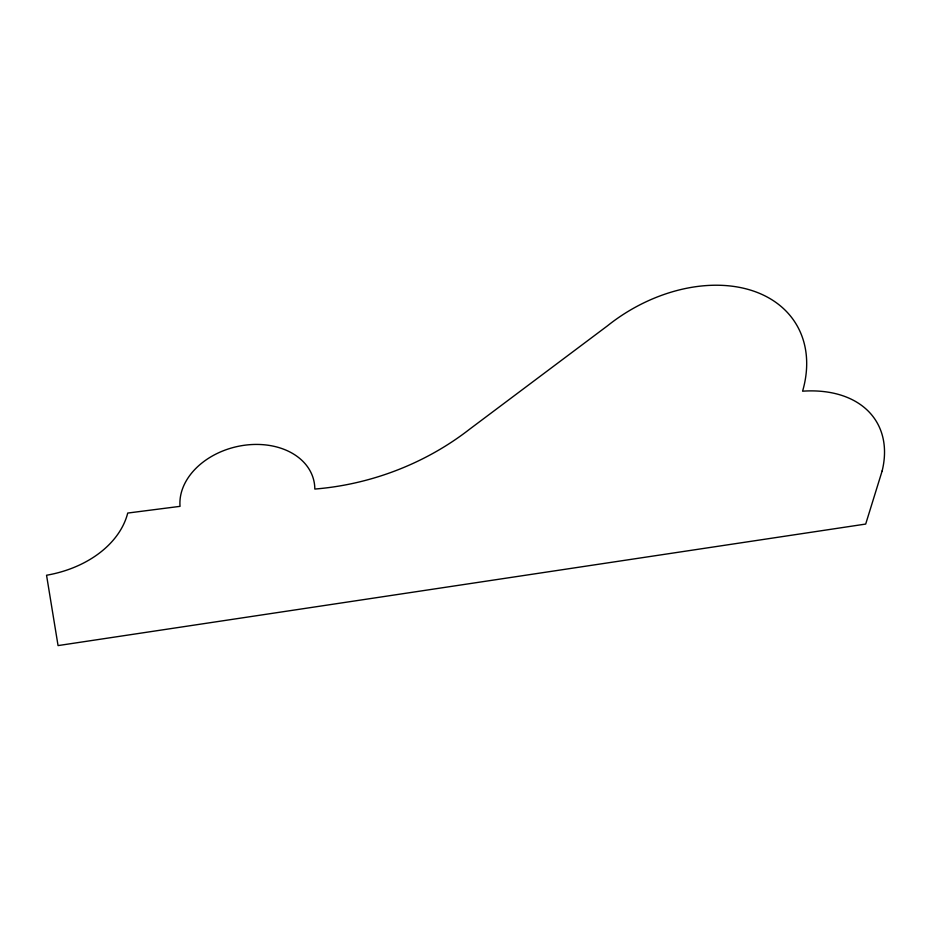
<?xml version="1.0" encoding="UTF-8"?>
<svg xmlns="http://www.w3.org/2000/svg" width="931" height="931" viewBox="0 0 931 931"><rect width="100%" height="100%" fill="white"/><g stroke="black" fill="none" stroke-linecap="round" stroke-linejoin="round"><path stroke-width="1.4" d="M882.157 470.9L865.69 524.06L58.059 645.59L46.55 575.242A101.77 74.015 -4.4 0 0 127.722 513.062L180.032 506.348A68.277 50.705 -13.4 0 1 245.144 445.158A68.277 50.705 -13.4 0 1 314.818 489.054A246.261 205.239 -17.7 0 0 469.503 429.284L607.28 325.978A138.358 98.651 -31.9 0 1 752.818 290.844A138.358 98.651 -31.9 0 1 802.592 391.183A125.673 82.265 -31.8 0 1 882.157 470.9"/></g></svg>
